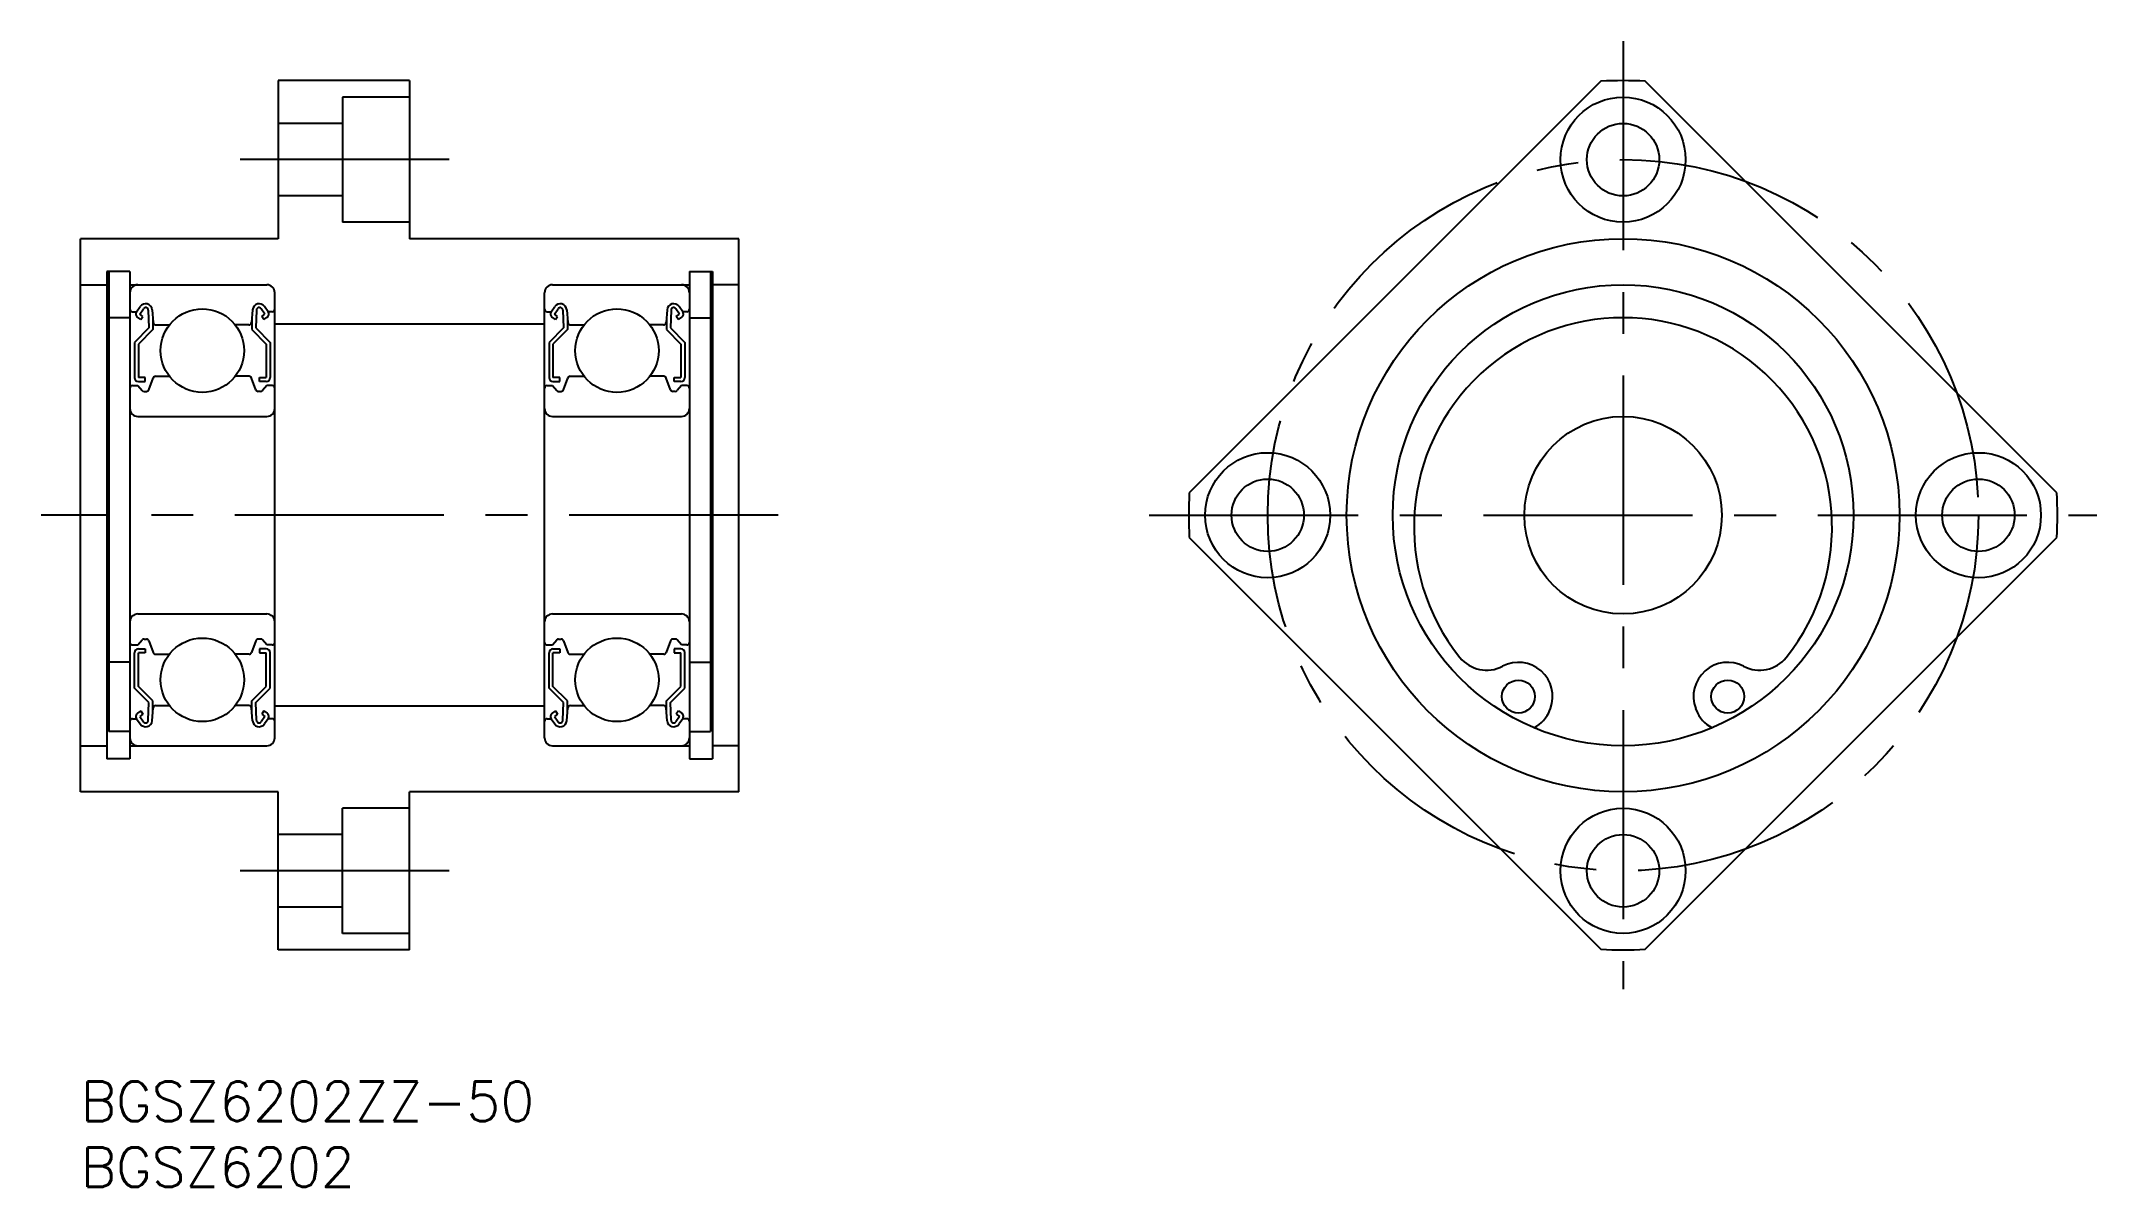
# Model space of a CAD drawing. Extents: x -3 to 153, y -8 to 79.
import ezdxf

# ---------------------------------------------------------------- set-up
doc = ezdxf.new("R2010")
doc.units = 0
doc.header["$LTSCALE"] = 0.5
doc.linetypes.add('CENTER', pattern=[50.8, 31.75, -6.35, 6.35, -6.35])
for name, color, linetype in [('MSM_CENTER', 1, 'CENTER'), ('MSM_CONTINUOUS', 7, 'CONTINUOUS'), ('MSM_PART_NUMBER', 7, 'CONTINUOUS')]:
    doc.layers.add(name, color=color, linetype=linetype)
doc.styles.get("Standard").update_dxf_attribs({"font": 'txt.shx', "height": 3, "bigfont": 'bigfont.shx'})

# ---------------------------------------------------------------- blocks, each defined once
blk = doc.blocks.new('*U6')
at = {"layer": 'MSM_PART_NUMBER'}
blk.add_text('BGSZ6202ZZ-50', height=3, dxfattribs=at).set_placement((0, -3))
blk = doc.blocks.new('*U7')
at = {"layer": 'MSM_PART_NUMBER'}
blk.add_text('BGSZ6202', height=3, dxfattribs=at).set_placement((0, -8))

msp = doc.modelspace()

# ---------------------------------------------------------------- linework, layer by layer
at = {"layer": 'MSM_CENTER'}
for p, q in [((117.19, 79), (117.19, 7)), ((28, 70), (12, 70)), ((53, 43), (-3, 43)), ((81.19, 43), (153.19, 43)), ((28, 16), (12, 16))]:
    msp.add_line(p, q, dxfattribs=at)
msp.add_circle((117.19, 43), 27, dxfattribs=at)
at = {"layer": 'MSM_CONTINUOUS'}
for p, q in [((25, 76), (15, 76)), ((15, 76), (15, 64)), ((25, 76), (25, 64)), ((19.9, 74.75), (19.9, 65.25)), ((25, 74.75), (19.9, 74.75)), ((19.9, 72.75), (15, 72.75)), ((19.9, 67.25), (15, 67.25)), ((25, 65.25), (19.9, 65.25)), ((0, 22), (0, 64)), ((15, 64), (0, 64)), ((50, 64), (25, 64)), ((50, 22), (50, 64)), ((3.75, 61.5), (2, 61.5)), ((2, 61.5), (2, 24.5)), ((2.15, 61.5, -0.5), (2.15, 26.59, -0.5)), ((3.75, 61.5), (3.75, 24.5)), ((3.75, 61.5), (3.75, 24.5)), ((46.25, 61.5), (46.25, 24.5)), ((46.25, 61.5), (48, 61.5)), ((47.85, 61.5, -0.5), (47.85, 26.59, -0.5)), ((48, 61.5), (48, 24.5)), ((0, 60.5), (2, 60.5)), ((3.75, 60.5), (14.15, 60.5)), ((14.75, 26.1), (14.75, 59.9)), ((35.25, 26.1), (35.25, 59.9)), ((35.85, 60.5), (46.25, 60.5)), ((50, 60.5), (48, 60.5)), ((3.75, 58), (2.15, 58)), ((3.95, 58.45), (4.25, 58.45)), ((4.25, 58.45), (4.53, 58.85)), ((4.57, 57.86), (4.32, 58.03)), ((4.5, 58.28), (4.78, 58.68)), ((4.74, 58.1), (4.5, 58.28)), ((4.57, 57.86), (4.74, 58.1)), ((5.14, 58.57), (5.19, 57.22)), ((5.44, 58.6), (5.52, 57.63)), ((5.49, 57.97), (5.49, 57.1)), ((13.06, 58.6), (12.98, 57.63)), ((13.01, 57.97), (13.01, 57.1)), ((13.36, 58.57), (13.31, 57.22)), ((14, 58.28), (13.72, 58.68)), ((13.76, 58.1), (14, 58.28)), ((13.93, 57.86), (13.76, 58.1)), ((13.93, 57.86), (14.18, 58.03)), ((14.25, 58.45), (13.97, 58.85)), ((14.55, 58.45), (14.25, 58.45)), ((35.45, 58.45), (35.75, 58.45)), ((35.75, 58.45), (36.03, 58.85)), ((36.07, 57.86), (35.82, 58.03)), ((36, 58.28), (36.28, 58.68)), ((36.24, 58.1), (36, 58.28)), ((36.07, 57.86), (36.24, 58.1)), ((36.64, 58.57), (36.69, 57.22)), ((36.94, 58.6), (37.02, 57.63)), ((36.99, 57.97), (36.99, 57.1)), ((44.56, 58.6), (44.48, 57.63)), ((44.51, 57.97), (44.51, 57.1)), ((44.86, 58.57), (44.81, 57.22)), ((45.5, 58.28), (45.22, 58.68)), ((45.26, 58.1), (45.5, 58.28)), ((45.43, 57.86), (45.26, 58.1)), ((45.43, 57.86), (45.68, 58.03)), ((45.75, 58.45), (45.47, 58.85)), ((46.05, 58.45), (45.75, 58.45)), ((46.25, 58), (47.85, 58)), ((5.19, 57.22), (4.09, 56.12)), ((5.49, 57.1), (4.39, 56)), ((5.72, 57.45), (6.74, 57.45)), ((12.78, 57.45), (11.76, 57.45)), ((13.01, 57.1), (14.11, 56)), ((13.31, 57.22), (14.41, 56.12)), ((35.25, 57.5), (14.75, 57.5)), ((36.69, 57.22), (35.59, 56.12)), ((36.99, 57.1), (35.89, 56)), ((37.22, 57.45), (38.24, 57.45)), ((44.28, 57.45), (43.26, 57.45)), ((44.51, 57.1), (45.61, 56)), ((44.81, 57.22), (45.91, 56.12)), ((4.09, 56.12), (4.09, 53.45)), ((4.39, 56), (4.39, 53.45)), ((14.11, 56), (14.11, 53.45)), ((14.41, 56.12), (14.41, 53.45)), ((35.59, 56.12), (35.59, 53.45)), ((35.89, 56), (35.89, 53.45)), ((45.61, 56), (45.61, 53.45)), ((45.91, 56.12), (45.91, 53.45)), ((4.91, 53.45), (4.39, 53.45)), ((4.39, 53.15), (4.91, 53.15)), ((4.91, 53.15), (4.91, 53.45)), ((5.18, 52.53), (5.51, 53.42)), ((5.7, 53.55), (6.74, 53.55)), ((12.8, 53.55), (11.76, 53.55)), ((13.32, 52.53), (12.99, 53.42)), ((13.59, 53.15), (13.59, 53.45)), ((13.59, 53.45), (14.11, 53.45)), ((14.11, 53.15), (13.59, 53.15)), ((36.41, 53.45), (35.89, 53.45)), ((35.89, 53.15), (36.41, 53.15)), ((36.41, 53.15), (36.41, 53.45)), ((36.68, 52.53), (37.01, 53.42)), ((37.2, 53.55), (38.24, 53.55)), ((44.3, 53.55), (43.26, 53.55)), ((44.82, 52.53), (44.49, 53.42)), ((45.09, 53.15), (45.09, 53.45)), ((45.09, 53.45), (45.61, 53.45)), ((45.61, 53.15), (45.09, 53.15)), ((3.95, 52.85), (4.35, 52.85)), ((4.35, 52.85), (4.67, 52.47)), ((4.82, 52.4), (5, 52.4)), ((13.68, 52.4), (13.5, 52.4)), ((14.15, 52.85), (13.83, 52.47)), ((14.55, 52.85), (14.15, 52.85)), ((35.45, 52.85), (35.85, 52.85)), ((35.85, 52.85), (36.17, 52.47)), ((36.32, 52.4), (36.5, 52.4)), ((45.18, 52.4), (45, 52.4)), ((45.65, 52.85), (45.33, 52.47)), ((46.05, 52.85), (45.65, 52.85)), ((4.35, 50.5), (14.15, 50.5)), ((35.85, 50.5), (45.65, 50.5)), ((3.75, 34.75), (3.75, 34.75)), ((4.35, 35.5), (14.15, 35.5)), ((35.25, 34.75), (35.25, 34.75)), ((35.85, 35.5), (45.65, 35.5)), ((3.95, 33.15), (4.35, 33.15)), ((4.35, 33.15), (4.67, 33.53)), ((4.39, 32.85), (4.91, 32.85)), ((4.82, 33.6), (5, 33.6)), ((4.91, 32.85), (4.91, 32.55)), ((5.18, 33.47), (5.51, 32.58)), ((13.32, 33.47), (12.99, 32.58)), ((13.68, 33.6), (13.5, 33.6)), ((13.59, 32.85), (13.59, 32.55)), ((14.11, 32.85), (13.59, 32.85)), ((14.15, 33.15), (13.83, 33.53)), ((14.55, 33.15), (14.15, 33.15)), ((35.45, 33.15), (35.85, 33.15)), ((35.85, 33.15), (36.17, 33.53)), ((35.89, 32.85), (36.41, 32.85)), ((36.32, 33.6), (36.5, 33.6)), ((36.41, 32.85), (36.41, 32.55)), ((36.68, 33.47), (37.01, 32.58)), ((44.82, 33.47), (44.49, 32.58)), ((45.18, 33.6), (45, 33.6)), ((45.09, 32.85), (45.09, 32.55)), ((45.61, 32.85), (45.09, 32.85)), ((45.65, 33.15), (45.33, 33.53)), ((46.05, 33.15), (45.65, 33.15)), ((3.75, 31.83), (2.15, 31.83)), ((4.09, 29.88), (4.09, 32.55)), ((4.39, 30), (4.39, 32.55)), ((4.91, 32.55), (4.39, 32.55)), ((5.7, 32.45), (6.74, 32.45)), ((12.8, 32.45), (11.76, 32.45)), ((13.59, 32.55), (14.11, 32.55)), ((14.11, 30), (14.11, 32.55)), ((14.41, 29.88), (14.41, 32.55)), ((35.59, 29.88), (35.59, 32.55)), ((36.41, 32.55), (35.89, 32.55)), ((35.89, 30), (35.89, 32.55)), ((37.2, 32.45), (38.24, 32.45)), ((44.3, 32.45), (43.26, 32.45)), ((45.09, 32.55), (45.61, 32.55)), ((45.61, 30), (45.61, 32.55)), ((45.91, 29.88), (45.91, 32.55)), ((46.25, 31.83), (47.85, 31.83)), ((5.19, 28.78), (4.09, 29.88)), ((5.49, 28.9), (4.39, 30)), ((13.01, 28.9), (14.11, 30)), ((13.31, 28.78), (14.41, 29.88)), ((36.69, 28.78), (35.59, 29.88)), ((36.99, 28.9), (35.89, 30)), ((44.51, 28.9), (45.61, 30)), ((44.81, 28.78), (45.91, 29.88)), ((4.57, 28.14), (4.32, 27.97)), ((4.57, 28.14), (4.74, 27.9)), ((5.14, 27.43), (5.19, 28.78)), ((5.44, 27.4), (5.52, 28.37)), ((5.49, 28.03), (5.49, 28.9)), ((5.72, 28.55), (6.74, 28.55)), ((12.78, 28.55), (11.76, 28.55)), ((13.06, 27.4), (12.98, 28.37)), ((13.01, 28.03), (13.01, 28.9)), ((13.36, 27.43), (13.31, 28.78)), ((13.93, 28.14), (13.76, 27.9)), ((13.93, 28.14), (14.18, 27.97)), ((35.25, 28.5), (14.75, 28.5)), ((36.07, 28.14), (35.82, 27.97)), ((36.07, 28.14), (36.24, 27.9)), ((36.64, 27.43), (36.69, 28.78)), ((36.94, 27.4), (37.02, 28.37)), ((36.99, 28.03), (36.99, 28.9)), ((37.22, 28.55), (38.24, 28.55)), ((44.28, 28.55), (43.26, 28.55)), ((44.56, 27.4), (44.48, 28.37)), ((44.51, 28.03), (44.51, 28.9)), ((44.86, 27.43), (44.81, 28.78)), ((45.43, 28.14), (45.26, 27.9)), ((45.43, 28.14), (45.68, 27.97)), ((111.63, 28.21), (111.67, 28.32)), ((122.7, 28.32), (122.75, 28.21)), ((3.75, 26.59), (2.15, 26.59)), ((3.95, 27.55), (4.25, 27.55)), ((4.25, 27.55), (4.53, 27.15)), ((4.74, 27.9), (4.5, 27.72)), ((4.5, 27.72), (4.78, 27.32)), ((14, 27.72), (13.72, 27.32)), ((13.76, 27.9), (14, 27.72)), ((14.25, 27.55), (13.97, 27.15)), ((14.55, 27.55), (14.25, 27.55)), ((35.45, 27.55), (35.75, 27.55)), ((35.75, 27.55), (36.03, 27.15)), ((36.24, 27.9), (36, 27.72)), ((36, 27.72), (36.28, 27.32)), ((45.5, 27.72), (45.22, 27.32)), ((45.26, 27.9), (45.5, 27.72)), ((45.75, 27.55), (45.47, 27.15)), ((46.05, 27.55), (45.75, 27.55)), ((46.25, 26.59), (47.85, 26.59)), ((0, 25.5), (2, 25.5)), ((3.75, 25.5), (14.15, 25.5)), ((35.85, 25.5), (46.25, 25.5)), ((50, 25.5), (48, 25.5)), ((3.75, 24.5), (2, 24.5)), ((46.25, 24.5), (48, 24.5)), ((15, 22), (0, 22)), ((15, 10), (15, 22)), ((50, 22), (25, 22)), ((25, 10), (25, 22)), ((19.9, 11.25), (19.9, 20.75)), ((25, 20.75), (19.9, 20.75)), ((19.9, 18.75), (15, 18.75)), ((19.9, 13.25), (15, 13.25)), ((25, 11.25), (19.9, 11.25)), ((25, 10), (15, 10))]:
    msp.add_line(p, q, dxfattribs=at)
for points in [[(115.5, 75.96), (84.23, 44.69)], [(150.15, 44.69), (118.88, 75.96)], [(84.23, 41.31), (115.5, 10.04)], [(118.88, 10.04), (150.15, 41.31)]]:
    msp.add_lwpolyline(points, dxfattribs=at)
for centre, radius in [((117.19, 70), 4.75), ((117.19, 70), 2.75), ((117.19, 43), 21), ((117.19, 43), 17.5), ((117.19, 43), 17.5), ((9.25, 55.5), 3.17), ((40.75, 55.5), 3.17), ((117.19, 43), 7.5), ((117.19, 43), 7.5), ((90.19, 43), 4.75), ((144.19, 43), 4.75), ((90.19, 43), 2.75), ((144.19, 43), 2.75), ((9.25, 30.5), 3.17), ((40.75, 30.5), 3.17), ((109.24, 29.23), 1.25), ((125.14, 29.23), 1.25), ((117.19, 16), 4.75), ((117.19, 16), 2.75)]:
    msp.add_circle(centre, radius, dxfattribs=at)
for centre, radius, start, end in [((117.19, 43), 33, 87.0617, 92.9383), ((4.35, 59.9), 0.6, 90, 180), ((14.15, 59.9), 0.6, 0, 90), ((35.85, 59.9), 0.6, 90, 180), ((45.65, 59.9), 0.6, 0, 90), ((3.95, 58.65), 0.2, 180, 270), ((4.5, 58.28), 0.3, 144.9356, 235.0377), ((4.94, 58.56), 0.5, 5.065, 144.9356), ((4.94, 58.57), 0.2, 2.1312, 144.9367), ((13.56, 58.56), 0.5, 35.0644, 174.935), ((13.56, 58.57), 0.2, 35.0633, 177.8688), ((14, 58.28), 0.3, 304.9623, 35.0644), ((14.55, 58.65), 0.2, 270, 0), ((35.45, 58.65), 0.2, 180, 270), ((36, 58.28), 0.3, 144.9356, 235.0377), ((36.44, 58.56), 0.5, 5.065, 144.9356), ((36.44, 58.57), 0.2, 2.1312, 144.9367), ((45.06, 58.56), 0.5, 35.0644, 174.935), ((45.06, 58.57), 0.2, 35.0633, 177.8688), ((45.5, 58.28), 0.3, 304.9623, 35.0644), ((46.05, 58.65), 0.2, 270, 0), ((117.19, 42.12), 15.88, 321.3506, 218.6494), ((5.72, 57.65), 0.2, 185.065, 270), ((12.78, 57.65), 0.2, 270, 354.935), ((37.22, 57.65), 0.2, 185.065, 270), ((44.28, 57.65), 0.2, 270, 354.935), ((4.39, 53.45), 0.3, 180, 270), ((5.7, 53.35), 0.2, 90, 159.9703), ((12.8, 53.35), 0.2, 20.0297, 90), ((14.11, 53.45), 0.3, 270, 0), ((35.89, 53.45), 0.3, 180, 270), ((37.2, 53.35), 0.2, 90, 159.9703), ((44.3, 53.35), 0.2, 20.0297, 90), ((45.61, 53.45), 0.3, 270, 0), ((3.95, 52.65), 0.2, 90, 180), ((4.82, 52.6), 0.2, 219.997, 270), ((5, 52.6), 0.2, 270, 339.9703), ((13.5, 52.6), 0.2, 200.0297, 270), ((13.68, 52.6), 0.2, 270, 320.003), ((14.55, 52.65), 0.2, 0, 90), ((35.45, 52.65), 0.2, 90, 180), ((36.32, 52.6), 0.2, 219.997, 270), ((36.5, 52.6), 0.2, 270, 339.9703), ((45, 52.6), 0.2, 200.0297, 270), ((45.18, 52.6), 0.2, 270, 320.003), ((46.05, 52.65), 0.2, 0, 90), ((4.35, 51.1), 0.6, 180, 270), ((14.15, 51.1), 0.6, 270, 0), ((35.85, 51.1), 0.6, 180, 270), ((45.65, 51.1), 0.6, 270, 0), ((117.19, 43), 33, 177.0617, 182.9383), ((117.19, 43), 33, 357.0617, 2.9383), ((4.35, 34.9), 0.6, 90, 180), ((14.15, 34.9), 0.6, 0, 90), ((35.85, 34.9), 0.6, 90, 180), ((45.65, 34.9), 0.6, 0, 90), ((3.95, 33.35), 0.2, 180, 270), ((4.39, 32.55), 0.3, 90, 180), ((4.82, 33.4), 0.2, 90, 140.003), ((5, 33.4), 0.2, 20.0297, 90), ((13.5, 33.4), 0.2, 90, 159.9703), ((13.68, 33.4), 0.2, 39.997, 90), ((14.11, 32.55), 0.3, 0, 90), ((14.55, 33.35), 0.2, 270, 0), ((35.45, 33.35), 0.2, 180, 270), ((35.89, 32.55), 0.3, 90, 180), ((36.32, 33.4), 0.2, 90, 140.003), ((36.5, 33.4), 0.2, 20.0297, 90), ((45, 33.4), 0.2, 90, 159.9703), ((45.18, 33.4), 0.2, 39.997, 90), ((45.61, 32.55), 0.3, 0, 90), ((46.05, 33.35), 0.2, 270, 0), ((5.7, 32.65), 0.2, 200.0297, 270), ((12.8, 32.65), 0.2, 270, 339.9703), ((37.2, 32.65), 0.2, 200.0297, 270), ((44.3, 32.65), 0.2, 270, 339.9703), ((106.82, 33.83), 2.6, 218.6494, 297.7045), ((109.24, 29.23), 2.6, 339.4114, 117.7045), ((125.14, 29.23), 2.6, 62.2955, 200.5886), ((127.56, 33.83), 2.6, 242.2955, 321.3506), ((5.72, 28.35), 0.2, 90, 174.935), ((12.78, 28.35), 0.2, 5.065, 90), ((37.22, 28.35), 0.2, 90, 174.935), ((44.28, 28.35), 0.2, 5.065, 90), ((109.29, 29.09), 2.5, 297.0551, 339.4114), ((125.09, 29.09), 2.5, 200.5886, 242.9449), ((3.95, 27.35), 0.2, 90, 180), ((4.5, 27.72), 0.3, 124.9623, 215.0644), ((4.94, 27.44), 0.5, 215.0644, 354.935), ((4.94, 27.43), 0.2, 215.0633, 357.8688), ((13.56, 27.44), 0.5, 185.065, 324.9356), ((13.56, 27.43), 0.2, 182.1312, 324.9367), ((14, 27.72), 0.3, 324.9356, 55.0377), ((14.55, 27.35), 0.2, 0, 90), ((35.45, 27.35), 0.2, 90, 180), ((36, 27.72), 0.3, 124.9623, 215.0644), ((36.44, 27.44), 0.5, 215.0644, 354.935), ((36.44, 27.43), 0.2, 215.0633, 357.8688), ((45.06, 27.44), 0.5, 185.065, 324.9356), ((45.06, 27.43), 0.2, 182.1312, 324.9367), ((45.5, 27.72), 0.3, 324.9356, 55.0377), ((46.05, 27.35), 0.2, 0, 90), ((4.35, 26.1), 0.6, 180, 270), ((14.15, 26.1), 0.6, 270, 0), ((35.85, 26.1), 0.6, 180, 270), ((45.65, 26.1), 0.6, 270, 0), ((117.19, 43), 33, 267.0617, 272.9383)]:
    msp.add_arc(centre, radius, start, end, dxfattribs=at)

# ---------------------------------------------------------------- block references
for name in ['*U6', '*U7']:
    msp.add_blockref(name, (0, 0), dxfattribs=at)

doc.saveas('drawing.dxf')
